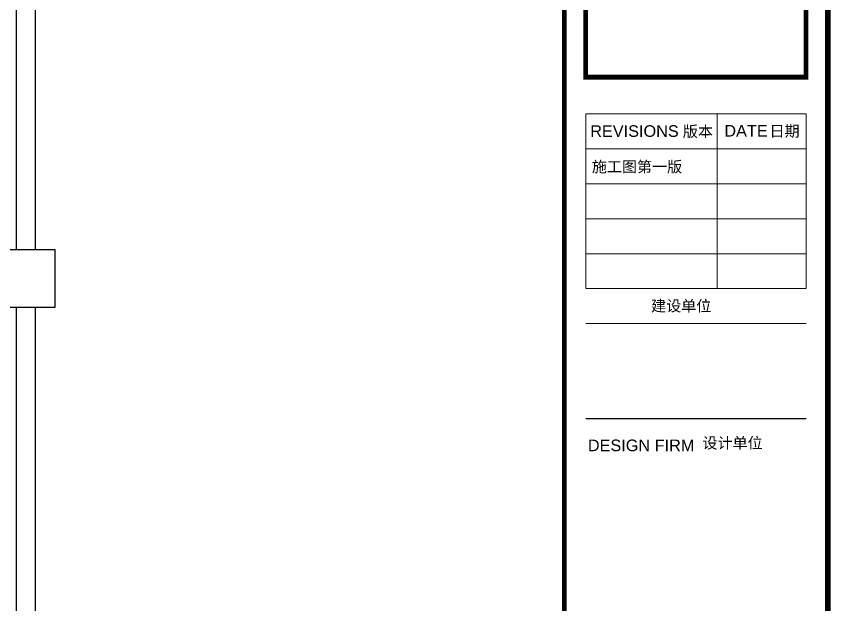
# Model space of a CAD drawing. Header units: millimetres. Extents: x 89805 to 1757503, y 48266 to 267832.
# Drawn here: x 950187 to 958597, y 161472 to 167559 of the extents above; entities that cross this region are included whole.
import ezdxf

# ---------------------------------------------------------------- set-up
doc = ezdxf.new("R2010")
doc.units = ezdxf.units.MM
doc.header["$LTSCALE"] = 1000
for name, color, linetype in [('COLU', 7, 'Continuous'), ('HATCH-OTHER', 161, 'Continuous'), ('SHEET', 2, 'Continuous'), ('WALL', 111, 'Continuous'), ('WALL-WIDE', 6, 'Continuous'), ('图框', 7, 'Continuous')]:
    doc.layers.add(name, color=color, linetype=linetype)
doc.styles.add('WMF-Arial0', font='arial.ttf')
doc.styles.add('WMF-黑体0', font='simhei.ttf')

# ---------------------------------------------------------------- blocks, each defined once
blk = doc.blocks.new('dfghh')
at = {"color": 2, "lineweight": 0}
for points in [[(-36.41, 251.37), (-3.21, 251.37)], [(-36.41, 251.37), (-36.41, 225)], [(-16.6, 251.37), (-16.6, 225)], [(-3.21, 251.37), (-3.21, 225)], [(-36.41, 246.1), (-3.21, 246.1)], [(-36.41, 240.82), (-3.21, 240.82)], [(-36.41, 235.51), (-3.21, 235.51)], [(-36.41, 230.23), (-3.21, 230.23)], [(-36.41, 225), (-3.21, 225)], [(-36.41, 219.76), (-3.21, 219.76)]]:
    blk.add_lwpolyline(points, dxfattribs=at)
at = {"layer": 'SHEET', "const_width": 0.708}
blk.add_lwpolyline([(-3.21, 397.63), (-36.41, 397.63), (-36.41, 256.88), (-3.21, 256.88)], close=True, dxfattribs=at)
at = {"layer": 'WALL-WIDE', "color": 2, "ltscale": 150}
blk.add_line((-3.21, 205.39), (-36.41, 205.39), dxfattribs=at)
at = {"layer": 'WALL-WIDE', "color": 4}
blk.add_lwpolyline([(-579.5, 402.72), (0.35, 402.72), (0.35, -0.35), (-579.5, -0.35)], close=True, dxfattribs=at)
at = {"layer": '图框', "const_width": 0.708}
blk.add_lwpolyline([(0, 0), (-39.62, 0), (-39.62, 402.36), (0, 402.36)], close=True, dxfattribs=at)
at = {"color": 2, "lineweight": 0}
for s, height, style, p in [('REVISIONS  ', 1.7535, 'WMF-Arial0', (-35.74, 247.88)), ('版本', 1.664, 'WMF-黑体0', (-21.78, 247.88)), ('DATE  ', 1.754, 'WMF-Arial0', (-15.53, 247.92)), ('日期', 1.664, 'WMF-黑体0', (-8.72, 247.92)), ('施工图第一版', 1.664, 'WMF-黑体0', (-35.5, 242.55)), ('建设单位', 1.664, 'WMF-黑体0', (-26.56, 221.57)), ('设计单位', 1.664, 'WMF-黑体0', (-18.83, 200.9)), ('DESIGN FIRM  ', 1.7535, 'WMF-Arial0', (-36.1, 200.49))]:
    blk.add_text(s, height=height, dxfattribs=dict(at, style=style)).set_placement(p)

msp = doc.modelspace()

# ---------------------------------------------------------------- linework, layer by layer
at = {"layer": 'COLU'}
msp.add_lwpolyline([(949986.6, 165146.2), (950586.6, 165146.2), (950586.6, 164546.2), (949986.6, 164546.2)], close=True, dxfattribs=at)
at = {"layer": 'WALL', "color": 4, "ltscale": 0.7}
for points in [[(950186.6, 174046.2), (950186.6, 165146.2), (950386.6, 165146.2), (950386.6, 169866.2)], [(950186.6, 164546.2), (950186.6, 156146.3), (950386.6, 156146.3), (950386.6, 164546.2), (950186.6, 164546.2)]]:
    msp.add_lwpolyline(points, dxfattribs=at)

# ---------------------------------------------------------------- block references
at = {"layer": 'HATCH-OTHER', "linetype": 'ByBlock', "xscale": 68.60699999995995, "yscale": 68.60700000001816, "zscale": 68.607}
msp.add_blockref('dfghh', (958573, 149305.1), dxfattribs=at)

doc.saveas('drawing.dxf')
